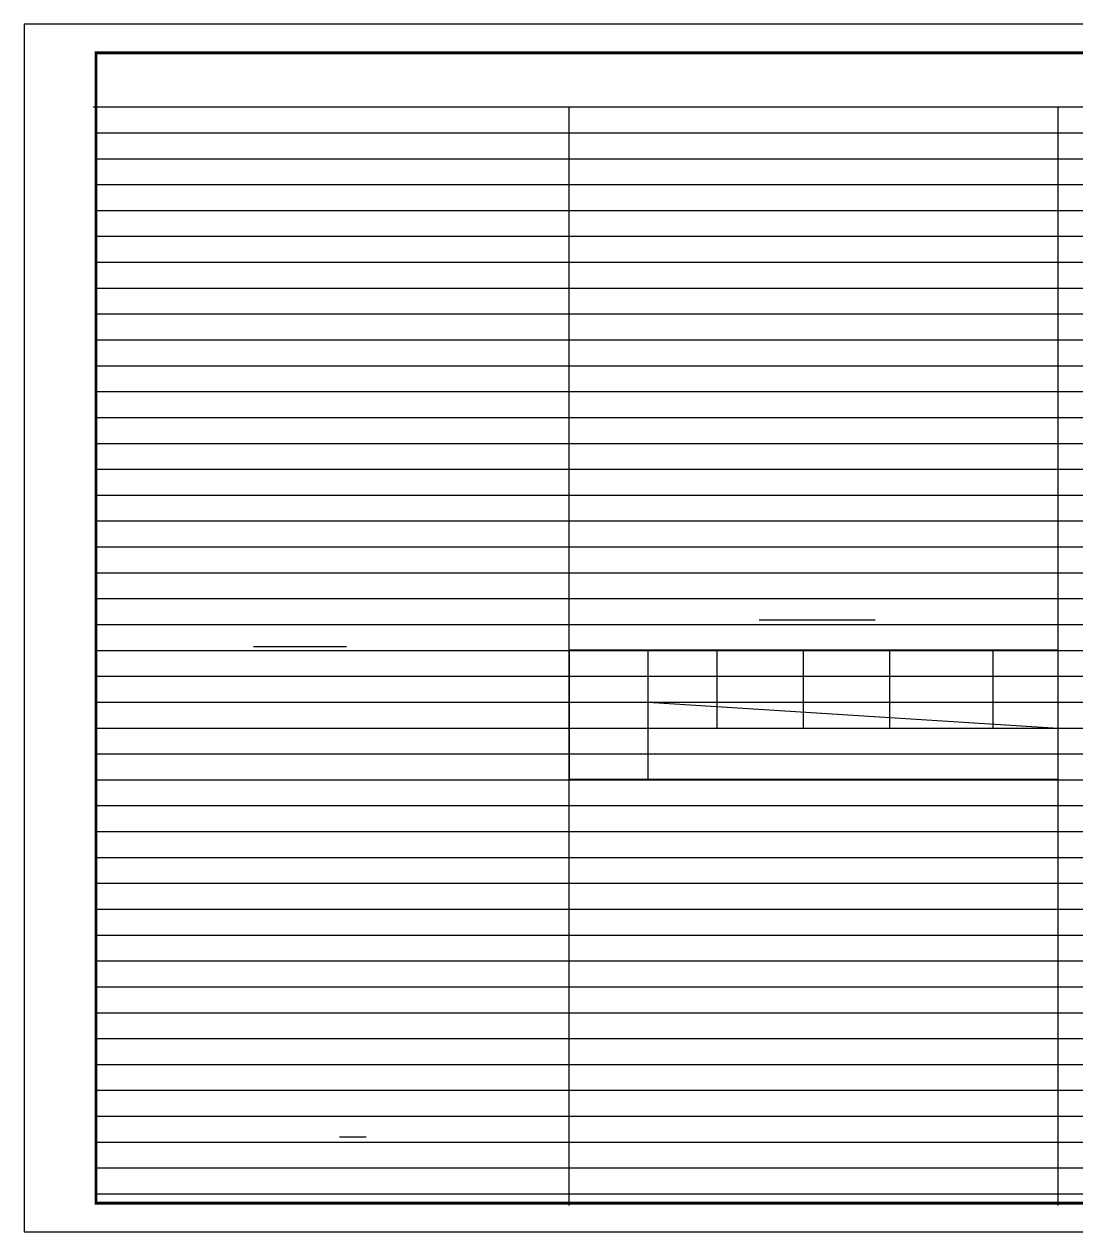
# Model space of a CAD drawing. Extents: x -695846 to 822170, y -413475 to 397179.
# Drawn here: x -471380 to -434809, y 135174 to 177174 of the extents above; entities that cross this region are included whole.
import ezdxf

# ---------------------------------------------------------------- set-up
doc = ezdxf.new("R2010")
doc.units = 0
doc.header["$LTSCALE"] = 1000
doc.header["$MEASUREMENT"] = 0
doc.layers.add('T-图框-175', color=175, linetype='Continuous')
doc.layers.add('ZSX', color=8, linetype='Continuous')

msp = doc.modelspace()

# ---------------------------------------------------------------- linework, layer by layer
at = {"color": 4}
for points in [[(-445817, 156455), (-441784, 156455)], [(-463401, 155536), (-460169, 155536)], [(-460419, 138480), (-459491, 138480)]]:
    msp.add_lwpolyline(points, dxfattribs=at)
at = {"const_width": 50}
msp.add_lwpolyline([(-452428, 155412), (-452428, 150912), (-435428, 150912), (-435428, 155412)], close=True, dxfattribs=at)
at = {"layer": 'T-图框-175'}
msp.add_lwpolyline([(-471380, 135174), (-411980, 135174), (-411980, 177174), (-471380, 177174)], close=True, dxfattribs=at)
at = {"layer": 'T-图框-175', "const_width": 100}
msp.add_lwpolyline([(-468880, 136174), (-412980, 136174), (-412980, 176174), (-468880, 176174)], close=True, dxfattribs=at)
at = {"layer": 'ZSX', "linetype": 'Continuous'}
for p, q in [((-468980, 174296), (-420580, 174296)), ((-452428, 136096), (-452428, 174296)), ((-435428, 136096), (-435428, 174296)), ((-468918, 173396), (-420518, 173396)), ((-468918, 172496), (-420518, 172496)), ((-468918, 171596), (-420518, 171596)), ((-468918, 170696), (-420518, 170696)), ((-468918, 169796), (-420518, 169796)), ((-468918, 168896), (-420518, 168896)), ((-468918, 167996), (-420518, 167996)), ((-468918, 167096), (-420518, 167096)), ((-468918, 166196), (-420518, 166196)), ((-468918, 165296), (-420518, 165296)), ((-468918, 164396), (-420518, 164396)), ((-468918, 163496), (-420518, 163496)), ((-468918, 162596), (-420518, 162596)), ((-468918, 161696), (-420518, 161696)), ((-468918, 160796), (-420518, 160796)), ((-468918, 159896), (-420518, 159896)), ((-468918, 158996), (-420518, 158996)), ((-468918, 158096), (-420518, 158096)), ((-468918, 157196), (-420518, 157196)), ((-468918, 156296), (-420518, 156296)), ((-449678, 150912), (-449678, 155412)), ((-447278, 152712), (-447278, 155412)), ((-444278, 152712), (-444278, 155412)), ((-441278, 152712), (-441278, 155412)), ((-437678, 152712), (-437678, 155412)), ((-468918, 155396), (-420518, 155396)), ((-468918, 154496), (-420518, 154496)), ((-468918, 153596), (-420518, 153596)), ((-468918, 152696), (-420518, 152696)), ((-468918, 151796), (-420518, 151796)), ((-468918, 150896), (-420518, 150896)), ((-468918, 149996), (-420518, 149996)), ((-468918, 149096), (-420518, 149096)), ((-468918, 148196), (-420518, 148196)), ((-468918, 147296), (-420518, 147296)), ((-468918, 146396), (-420518, 146396)), ((-468918, 145496), (-420518, 145496)), ((-468918, 144596), (-452428, 144596)), ((-452428, 144596), (-420518, 144596)), ((-468918, 143696), (-420518, 143696)), ((-468918, 142796), (-420518, 142796)), ((-468918, 141896), (-420518, 141896)), ((-468918, 140996), (-420518, 140996)), ((-468918, 140096), (-420518, 140096)), ((-468918, 139196), (-420518, 139196)), ((-468918, 138296), (-420518, 138296)), ((-468918, 137396), (-420518, 137396)), ((-468918, 136496), (-420518, 136496))]:
    msp.add_line(p, q, dxfattribs=at)
msp.add_lwpolyline([(-449678, 153596), (-435428, 152696)], dxfattribs=at)

doc.saveas('drawing.dxf')
